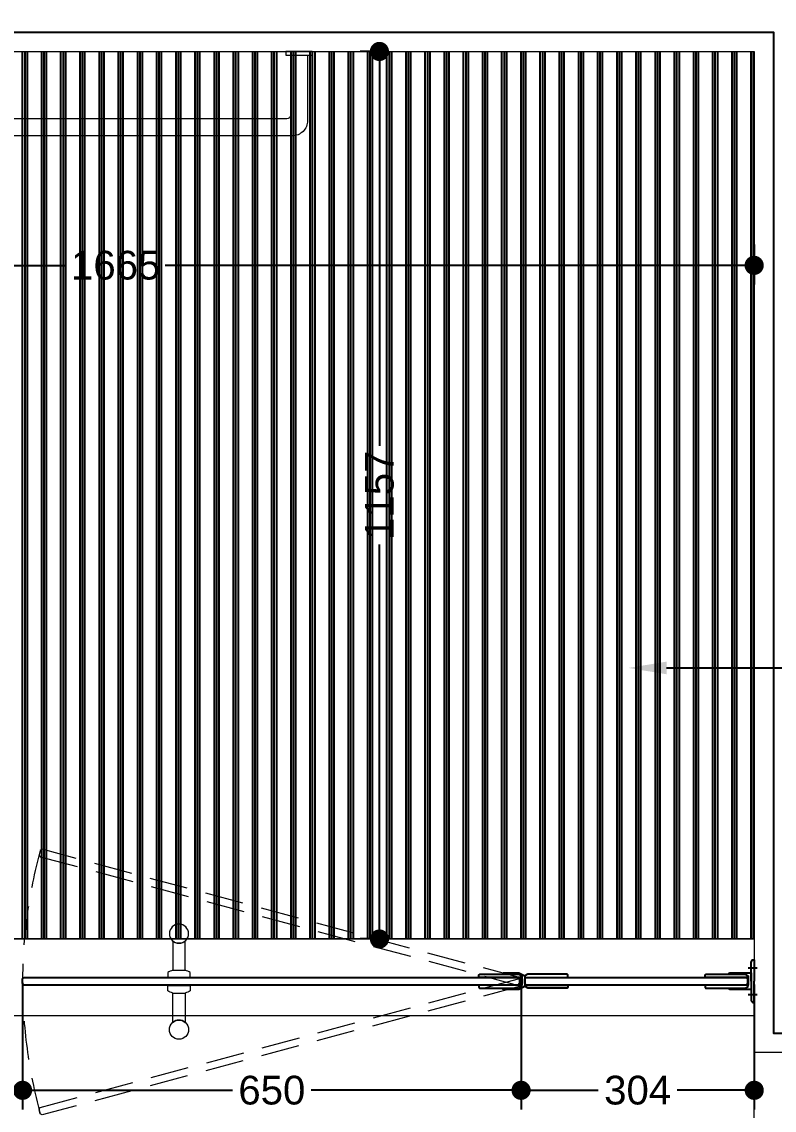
# Model space of a CAD drawing. Header units: inches. Extents: x -12478 to 399182, y -16583 to 525552.
# Drawn here: x 58809 to 59790, y 4844 to 6263 of the extents above; entities that cross this region are included whole.
import ezdxf
from ezdxf import colors
from ezdxf.entities.mleader import LeaderData, LeaderLine
from ezdxf.math import Vec2, Vec3

# ---------------------------------------------------------------- set-up
doc = ezdxf.new("R2010")
doc.units = ezdxf.units.IN
doc.header["$LTSCALE"] = 1000
doc.header["$MEASUREMENT"] = 0
doc.linetypes.add('HIDDEN', pattern=[0.375, 0.25, -0.125])
doc.linetypes.add('HIDDEN2', pattern=[0.1875, 0.125, -0.0625])
for name, color, linetype in [('8', 8, 'Continuous'), ('A-WALL', 7, 'Continuous'), ('P-BATHROOM ACCESSORIES', 7, 'Continuous'), ('P-FLOORING', 9, 'Continuous')]:
    doc.layers.add(name, color=color, linetype=linetype)
for name, color, linetype, lineweight in [('Built-in', 253, 'HIDDEN', 0), ('CQ Marble', 6, 'Continuous', 0), ('Glass Mirror', 4, 'Continuous', 0), ('Sanitary', 253, 'Continuous', 0)]:
    doc.layers.add(name, color=color, linetype=linetype, lineweight=lineweight)
doc.styles.get("Standard").update_dxf_attribs({"font": 'arial.ttf'})
doc.dimstyles.new('chester 25', dxfattribs={"dimscale": 0.25, "dimtxt": 150, "dimasz": 100, "dimexe": 100, "dimexo": 20, "dimgap": 40, "dimtad": 0, "dimdec": 0, "dimzin": 0, "dimdsep": 46, "dimtxsty": 'Standard', "dimblk": 'DOT', "dimcen": 100, "dimclrd": 1, "dimclre": 1, "dimclrt": 3, "dimadec": 0, "dimazin": 0, "dimtfac": 1, "dimtdec": 0, "dimtofl": 0, "dimtmove": 0, "dimatfit": 3, "dimfxl": 1, "dimtolj": 1, "dimtzin": 0, "dimlwd": -1, "dimarcsym": 0})

# ---------------------------------------------------------------- blocks, each defined once
blk = doc.blocks.new('_Dot')
at = {"color": 0, "linetype": 'ByBlock', "lineweight": -2}
blk.add_line((-0.5, 0), (-1, 0), dxfattribs=at)
at = {"color": 0, "linetype": 'ByBlock', "const_width": 0.5}
blk.add_lwpolyline([(-0.25, 0, 1), (0.25, 0, 1)], format="xyb", close=True, dxfattribs=at)
blk = doc.blocks.new('*D405')
at = {"layer": '8', "color": 1, "lineweight": -2, "transparency": 16777216}
for p, q in [((58099.3, 5972.6), (58099.3, 5920.6)), ((59764.3, 5972.6), (59764.3, 5920.6))]:
    blk.add_line(p, q, dxfattribs=at)
at = {"layer": '8', "color": 1, "transparency": 16777216}
for p, q in [((58124.3, 5945.6), (58867.5, 5945.6)), ((59739.3, 5945.6), (58996.2, 5945.6))]:
    blk.add_line(p, q, dxfattribs=at)
at = {"layer": 'Defpoints', "color": 0, "transparency": 16777216}
for p in [(58099.3, 5977.6, 0), (59764.3, 5977.6, 0), (58099.3, 5945.6)]:
    blk.add_point(p, dxfattribs=at)
at = {"layer": '8', "color": 1, "transparency": 16777216, "xscale": 25, "yscale": 25, "zscale": 25, "rotation": 180}
blk.add_blockref('_Dot', (58099.3, 5945.6), dxfattribs=at)
at = {"layer": '8', "color": 1, "transparency": 16777216, "xscale": 25, "yscale": 25, "zscale": 25}
blk.add_blockref('_Dot', (59764.3, 5945.6), dxfattribs=at)
at = {"layer": '8', "color": 3, "transparency": 16777216, "insert": (58931.8, 5945.6), "char_height": 37.5, "attachment_point": 5}
blk.add_mtext('\\A1;1665', dxfattribs=at)
blk = doc.blocks.new('*D406')
at = {"layer": '8', "color": 1, "lineweight": -2, "transparency": 16777216}
for p, q in [((59270.7, 6224.5), (59250.7, 6224.5)), ((59270.7, 5067.3), (59250.7, 5067.3))]:
    blk.add_line(p, q, dxfattribs=at)
at = {"layer": '8', "color": 1, "transparency": 16777216}
for p, q in [((59275.7, 6199.5), (59275.7, 5710.1)), ((59275.7, 5092.3), (59275.7, 5581.7))]:
    blk.add_line(p, q, dxfattribs=at)
at = {"layer": 'Defpoints', "color": 0, "transparency": 16777216}
for p in [(59275.7, 6224.5, 0), (59275.7, 5067.3, 0), (59275.7, 5067.3)]:
    blk.add_point(p, dxfattribs=at)
at = {"layer": '8', "color": 1, "transparency": 16777216, "xscale": 25, "yscale": 25, "zscale": 25}
for p, rotation in [((59275.7, 6224.5), 90), ((59275.7, 5067.3), 270)]:
    blk.add_blockref('_Dot', p, dxfattribs=dict(at, rotation=rotation))
at = {"layer": '8', "color": 3, "transparency": 16777216, "insert": (59275.7, 5645.9), "char_height": 37.5, "attachment_point": 5, "rotation": 90}
blk.add_mtext('\\A1;1157', dxfattribs=at)
blk = doc.blocks.new('grab bar')
at = {"layer": 'P-BATHROOM ACCESSORIES', "color": 0, "lineweight": 0}
for p, q in [((483.73, -10218.79), (437.55, -10218.79)), ((435.73, -10229.28), (435.73, -10220.78)), ((435.73, -10223.95), (435.73, -10220.78)), ((485.73, -10229.28), (485.73, -10220.78)), ((437.93, -10229.28), (437.93, -10221.48)), ((437.93, -10223.95), (437.93, -10221.48)), ((483.03, -10220.98), (438.43, -10220.98)), ((438.55, -10220.98), (438.43, -10220.98)), ((483.53, -10229.28), (483.53, -10221.48)), ((437.93, -10229.78), (435.73, -10229.78))]:
    blk.add_line(p, q, dxfattribs=at)
for points in [[(438.53, -10229.28), (435.13, -10229.28), (435.13, -10229.78), (438.53, -10229.78)], [(482.93, -10229.28), (486.33, -10229.28), (486.33, -10229.78), (482.93, -10229.78)]]:
    blk.add_lwpolyline(points, close=True, dxfattribs=at)
for centre, radius, start, end in [((437.73, -10220.78), 2, 95.2294, 180), ((483.75, -10220.77), 1.99, 359.831, 90.408), ((438.43, -10221.48), 0.5, 90, 180), ((446.73, -10204.95), 18, 242.9637, 242.9658), ((483.03, -10221.48), 0.5, 0, 90)]:
    blk.add_arc(centre, radius, start, end, dxfattribs=at)
blk = doc.blocks.new('dorma-Manet dble pull handle 21.247')
at = {"layer": 'Glass Mirror', "color": 0, "lineweight": 0}
blk.add_line((60541, 19193.1), (60541, 19177.1), dxfattribs=at)
blk.add_lwpolyline([(60505.8, 19185.1, 0.169109), (60502.9, 19193.1), (60541, 19193.1, -0.070484), (60543.9, 19199.8), (60550.8, 19199.8), (60550.8, 19170.3), (60543.9, 19170.3, -0.070484), (60541, 19177.1), (60502.9, 19177.1, 0.169109), (60505.8, 19185.1)], format="xyb", dxfattribs=at)
blk.add_circle((60493.3, 19185.1), 12.5, dxfattribs=at)
blk = doc.blocks.new('glass hinge to wall top')
at = {"color": 8}
for p, q in [((1192.3, 238.9), (1204.2, 238.9)), ((1192.3, 204), (1204.2, 204))]:
    blk.add_line(p, q, dxfattribs=at)
at = {"color": 0}
blk.add_line((1192.3, 226.4), (1192.3, 216.4), dxfattribs=at)
for points in [[(1196.3, 221.4), (1196.2, 246.4), (1198.2, 249.4), (1200.2, 249.4), (1200.3, 221.4)], [(1196.3, 221.4), (1196.3, 196.5), (1198.3, 193.4), (1200.3, 193.4), (1200.3, 221.4)]]:
    blk.add_lwpolyline(points, dxfattribs=at)
for points in [[(1192.3, 228.4), (1192.3, 226.4), (1136.3, 226.4), (1136.3, 229.4, -0.414214), (1137.3, 230.4), (1188.3, 230.4)], [(1192.3, 214.4), (1192.3, 216.4), (1136.3, 216.4), (1136.3, 213.4, 0.414214), (1137.3, 212.4), (1188.3, 212.4)]]:
    blk.add_lwpolyline(points, format="xyb", close=True, dxfattribs=at)
blk.add_lwpolyline([(1167.1, 230.4, -0.414214), (1169.1, 232.4), (1196.3, 232.4), (1196.3, 210.4), (1169.1, 210.4, -0.414214), (1167.1, 212.4)], format="xyb", dxfattribs=at)
blk = doc.blocks.new('glass hinge to glass top')
at = {"color": 0}
blk.add_line((1192.3, 47.3), (1192.3, 37.3), dxfattribs=at)
blk.add_line((1192.3, 47.3), (1192.3, 37.3), dxfattribs=at)
for points in [[(1192.3, 49.3), (1192.3, 47.3), (1136.3, 47.3), (1136.3, 50.3, -0.414214), (1137.3, 51.3), (1188.3, 51.3)], [(1196.3, 49.3), (1196.3, 47.3), (1252.3, 47.3), (1252.3, 50.3, 0.414214), (1251.3, 51.3), (1200.2, 51.3)], [(1192.3, 35.3), (1192.3, 37.3), (1136.3, 37.3), (1136.3, 34.3, 0.414214), (1137.3, 33.3), (1188.3, 33.3)], [(1196.3, 35.3), (1196.3, 37.3), (1252.3, 37.3), (1252.3, 34.3, -0.414214), (1251.3, 33.3), (1200.2, 33.3)]]:
    blk.add_lwpolyline(points, format="xyb", close=True, dxfattribs=at)
blk.add_lwpolyline([(1167.1, 51.3, -0.414214), (1169.1, 53.3), (1188.3, 53.3), (1196.3, 49.4), (1196.3, 35.3), (1188.3, 31.3), (1169.1, 31.3, -0.414214), (1167.1, 33.3)], format="xyb", dxfattribs=at)
blk = doc.blocks.new('*D404')
at = {"layer": '8', "color": 1, "lineweight": -2, "transparency": 16777216}
for p, q in [((58810.4, 5010.3), (58810.4, 4845)), ((59460.4, 5007.3), (59460.4, 4845))]:
    blk.add_line(p, q, dxfattribs=at)
at = {"layer": '8', "color": 1, "transparency": 16777216}
for p, q in [((58835.4, 4870), (59083.9, 4870)), ((59435.4, 4870), (59186.8, 4870))]:
    blk.add_line(p, q, dxfattribs=at)
at = {"layer": 'Defpoints', "color": 0, "transparency": 16777216}
for p in [(58810.4, 5015.3, 0), (59460.4, 5012.3, 0), (58810.4, 4870)]:
    blk.add_point(p, dxfattribs=at)
at = {"layer": '8', "color": 1, "transparency": 16777216, "xscale": 25, "yscale": 25, "zscale": 25, "rotation": 180}
blk.add_blockref('_Dot', (58810.4, 4870), dxfattribs=at)
at = {"layer": '8', "color": 1, "transparency": 16777216, "xscale": 25, "yscale": 25, "zscale": 25}
blk.add_blockref('_Dot', (59460.4, 4870), dxfattribs=at)
at = {"layer": '8', "color": 3, "transparency": 16777216, "insert": (59135.4, 4870), "char_height": 37.5, "attachment_point": 5}
blk.add_mtext('\\A1;650', dxfattribs=at)
blk = doc.blocks.new('*D421')
at = {"layer": '8', "color": 1, "lineweight": -2, "transparency": 16777216}
for p, q in [((59460.4, 5007.3), (59460.4, 4845)), ((59764.4, 5007.8), (59764.4, 4845))]:
    blk.add_line(p, q, dxfattribs=at)
at = {"layer": '8', "color": 1, "transparency": 16777216}
for p, q in [((59485.4, 4870), (59561, 4870)), ((59739.4, 4870), (59663.7, 4870))]:
    blk.add_line(p, q, dxfattribs=at)
at = {"layer": 'Defpoints', "color": 0, "transparency": 16777216}
for p in [(59460.4, 5012.3, 0), (59764.4, 5012.8, 0), (59764.4, 4870)]:
    blk.add_point(p, dxfattribs=at)
at = {"layer": '8', "color": 1, "transparency": 16777216, "xscale": 25, "yscale": 25, "zscale": 25, "rotation": 180}
blk.add_blockref('_Dot', (59460.4, 4870), dxfattribs=at)
at = {"layer": '8', "color": 1, "transparency": 16777216, "xscale": 25, "yscale": 25, "zscale": 25}
blk.add_blockref('_Dot', (59764.4, 4870), dxfattribs=at)
at = {"layer": '8', "color": 3, "transparency": 16777216, "insert": (59612.4, 4870), "char_height": 37.5, "attachment_point": 5}
blk.add_mtext('\\A1;304', dxfattribs=at)
blk = doc.blocks.new('*D422')
at = {"layer": '8', "color": 1, "lineweight": -2, "transparency": 16777216}
for p, q in [((58099.3, 5007.3), (58099.3, 4845)), ((58810.4, 5007.3), (58810.4, 4845))]:
    blk.add_line(p, q, dxfattribs=at)
at = {"layer": '8', "color": 1, "transparency": 16777216}
for p, q in [((58124.3, 4870), (58407.2, 4870)), ((58785.4, 4870), (58502.5, 4870))]:
    blk.add_line(p, q, dxfattribs=at)
at = {"layer": 'Defpoints', "color": 0, "transparency": 16777216}
for p in [(58099.3, 5012.3, 0), (58810.4, 5012.3, 0), (58099.3, 4870)]:
    blk.add_point(p, dxfattribs=at)
at = {"layer": '8', "color": 1, "transparency": 16777216, "xscale": 25, "yscale": 25, "zscale": 25, "rotation": 180}
blk.add_blockref('_Dot', (58099.3, 4870), dxfattribs=at)
at = {"layer": '8', "color": 1, "transparency": 16777216, "xscale": 25, "yscale": 25, "zscale": 25}
blk.add_blockref('_Dot', (58810.4, 4870), dxfattribs=at)
at = {"layer": '8', "color": 3, "transparency": 16777216, "insert": (58454.8, 4870), "char_height": 37.5, "attachment_point": 5}
blk.add_mtext('\\A1;711', dxfattribs=at)

msp = doc.modelspace()

# ---------------------------------------------------------------- hatches: boundary and pattern name
at = {"layer": '8'}
h = msp.add_hatch(dxfattribs=at)
h.set_pattern_fill('PLAST', color=8, scale=100, angle=90)
h.set_pattern_definition([(90, (46791.716, 0), (-25, 2e-15), []), (90, (46788.591, 2e-16), (-25, 2e-15), []), (90, (46785.466, 4e-16), (-25, 2e-15), [])])
h.paths.add_polyline_path([(58099.3, 6224.5), (59764.3, 6224.5), (59764.3, 5067.3), (58099.3, 5067.3)])

# ---------------------------------------------------------------- linework, layer by layer
at = {"layer": '8', "color": 2, "elevation": 0}
for points in [[(58812.4, 5017.3), (59456.4, 5017.3), (59458.4, 5015.3), (59458.4, 5009.3), (59456.4, 5007.3), (58812.4, 5007.3), (58810.4, 5009.3), (58810.4, 5015.3)], [(59467.4, 5017.3), (59753.4, 5017.3), (59755.4, 5015.3), (59755.4, 5009.3), (59753.4, 5007.3), (59467.4, 5007.3), (59465.4, 5009.3), (59465.4, 5015.3)]]:
    msp.add_lwpolyline(points, close=True, dxfattribs=at)
at = {"layer": 'A-WALL', "elevation": 0}
msp.add_lwpolyline([(60131, 8586), (60139.3, 9914.6), (59789.3, 9914.6), (59789.3, 6349.5), (56414.3, 6349.5), (56414.3, 6349.5), (56414.3, 6349.5), (56414.3, 6149.5), (56414.3, 6149.5), (56414.4, 4947), (56514.4, 4947), (56514.3, 6249.5), (57974.3, 6249.5), (57974.3, 4992.3), (58074.3, 4992.3), (58074.3, 6249.5), (59789.3, 6249.5), (59789.4, 4944.6), (60139.4, 4944.6), (60139.3, 6249.6)], close=True, dxfattribs=at)
at = {"layer": 'Built-in', "linetype": 'HIDDEN2', "ltscale": 0.4, "elevation": 0}
for points in [[(59459.7, 5016.5), (58835.9, 5184.3), (58833.4, 5182.9), (58831.9, 5177.1), (58833.3, 5174.6), (59457.1, 5006.8), (59459.6, 5008.2), (59461.1, 5014)], [(59459.7, 5005.8), (58835.9, 4838), (58833.4, 4839.4), (58831.9, 4845.2), (58833.3, 4847.6), (59457.1, 5015.4), (59459.6, 5014), (59461.1, 5008.2)]]:
    msp.add_lwpolyline(points, close=True, dxfattribs=at)
at = {"layer": 'Built-in', "linetype": 'HIDDEN2', "ltscale": 0.4}
msp.add_arc((59460.4, 5011.1, 0), 650, 164.6776, 195.3224, dxfattribs=at)
at = {"layer": 'CQ Marble'}
msp.add_line((59764.4, 4069.6, 0), (59764.4, 4919.6, 0), dxfattribs=at)
at = {"layer": 'CQ Marble', "elevation": 0}
msp.add_lwpolyline([(56514.4, 4947), (56539.4, 4946.9), (56539.3, 6024.4), (57949.3, 6024.5), (57949.3, 4967.3), (58099.3, 4967.3), (58099.3, 6224.5), (59764.3, 6224.5), (59764.4, 4919.6), (59889.4, 4919.6)], dxfattribs=at)
for points in [[(58099.3, 6224.5), (59764.3, 6224.5), (59764.3, 5067.3), (58099.3, 5067.3)], [(58099.3, 5067.3), (59764.3, 5067.3), (59764.3, 4967.3), (58099.3, 4967.3)]]:
    msp.add_lwpolyline(points, close=True, dxfattribs=at)

# ---------------------------------------------------------------- block references
at = {"color": 0}
for name, p in [('glass hinge to wall top', (58564.1, 4790.9, 0)), ('glass hinge to glass top', (58269.1, 4970, 0))]:
    msp.add_blockref(name, p, dxfattribs=at)
at = {"layer": 'P-FLOORING', "xscale": -10, "yscale": 10, "zscale": 10, "rotation": 180}
msp.add_blockref('grab bar', (54324.5, -96073.3, 0), dxfattribs=at)
at = {"layer": 'Sanitary', "lineweight": 0, "xscale": -1, "rotation": 90}
msp.add_blockref('dorma-Manet dble pull handle 21.247', (78199.4, 65567.5, 0), dxfattribs=at)
at = {"layer": 'Sanitary', "lineweight": 0, "rotation": 90}
msp.add_blockref('dorma-Manet dble pull handle 21.247', (78199.4, -55544.2, 0), dxfattribs=at)

# ---------------------------------------------------------------- dimensions: what is measured, and where the dimension line sits
at = {"layer": '8', "color": 2}
dim = msp.add_linear_dim(base=(59275.7, 5067.3), p1=(59275.7, 6224.5, 0), p2=(59275.7, 5067.3, 0), angle=90, dimstyle='chester 25', dxfattribs=at)
dim.commit()
dim.dimension.update_dxf_attribs({"geometry": '*D406', "text_midpoint": (59275.7, 5645.9)})
for base, p1, p2, picture, middle in [((58099.3, 5945.6), (59764.3, 5977.6, 0), (58099.3, 5977.6, 0), '*D405', (58931.8, 5945.6)), ((58099.3, 4870), (58810.4, 5012.3, 0), (58099.3, 5012.3, 0), '*D422', (58454.8, 4870)), ((58810.4, 4870), (59460.4, 5012.3, 0), (58810.4, 5015.3, 0), '*D404', (59135.4, 4870)), ((59764.4, 4870), (59460.4, 5012.3, 0), (59764.4, 5012.8, 0), '*D421', (59612.4, 4870))]:
    dim = msp.add_linear_dim(base=base, p1=p1, p2=p2, dimstyle='chester 25', dxfattribs=at)
    dim.commit()
    dim.dimension.update_dxf_attribs({"geometry": picture, "text_midpoint": middle})

# ---------------------------------------------------------------- leaders
ml = msp.add_multileader_mtext('Standard', dxfattribs=at)
ml.set_content('Reeded marble - Bamboo', color=3)
ml.set_leader_properties(color=1)
ml.build(insert=Vec2(0, 0))
ml.multileader.update_dxf_attribs({"dogleg_length": 20, "arrow_head_size": 50})
ctx = ml.context
ctx.base_point, ctx.char_height, ctx.arrow_head_size, ctx.landing_gap_size, ctx.plane_origin = Vec3(60355.6, 5420.7), 50, 50, 0.09, Vec3(59600.1, 5420.7)
notes = []
notes.append((ctx, [(0, (1, 1, 0), (60335.6, 5420.7), (1, 0), 20, [(0, [(59600.1, 5420.7)], 0, [])])]))
ctx.mtext.insert, ctx.mtext.flow_direction = Vec3(60355.7, 5446.1), 5
for ctx, leaders in notes:
    for number, flags, end, landing, length, lines in leaders:
        leader = LeaderData()
        leader.index, (leader.has_last_leader_line, leader.has_dogleg_vector, leader.attachment_direction) = number, flags
        leader.last_leader_point, leader.dogleg_vector, leader.dogleg_length = Vec3(end), Vec3(landing), length
        for number, points, colour, breaks in lines:
            line = LeaderLine()
            line.index, line.vertices, line.color, line.breaks = number, Vec3.list(points), colors.encode_raw_color(colour), breaks
            leader.lines.append(line)
        ctx.leaders.append(leader)

doc.saveas('drawing.dxf')
